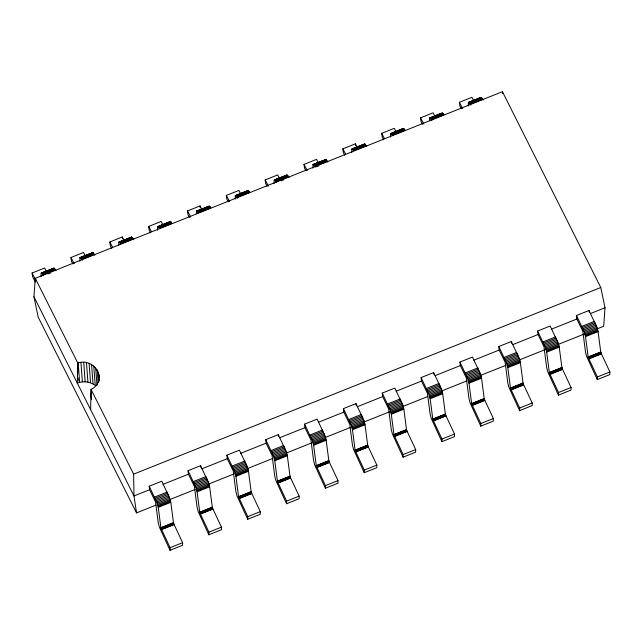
<?xml version="1.0" encoding="UTF-8"?>
<svg xmlns="http://www.w3.org/2000/svg" width="642" height="642" viewBox="0 0 642 642"><rect width="100%" height="100%" fill="white"/><g stroke="black" fill="none" stroke-linecap="round" stroke-linejoin="round"><path stroke-width="0.96" d="M93.78 366.036L95.241 385.409C90.201 381.533 83.163 380.802 77.305 383.113L77.826 363.075C94.446 357.016 108.514 380.57 91.06 389.421L90.642 409.66M170.026 550.298L170.082 547.682L160.941 528.109L158.253 507.349L157.194 503.216L149.209 486.219L161.752 481.203L169.737 498.208L170.788 502.341L173.549 523.334L182.625 542.675L182.569 545.291L170.026 550.298L159.344 527.042L158.229 522.716L155.541 501.972L149.594 489.718L149.209 486.219M208.867 534.778L208.923 532.162L199.782 512.589L197.094 491.828L196.043 487.695L188.05 470.698L200.593 465.683L208.578 482.688L209.637 486.821L212.39 507.814L221.466 527.154L221.41 529.77L208.867 534.778L198.185 511.53L197.07 507.196L194.382 486.451L188.435 474.205L188.05 470.698M247.716 519.258L247.772 516.641L238.623 497.077L235.935 476.308L234.884 472.183L226.899 455.178L239.434 450.162L247.427 467.167L248.478 471.3L251.231 492.294L260.307 511.634L260.251 514.25L247.716 519.258L237.034 496.009L235.911 491.676L233.223 470.931L227.276 458.685L226.899 455.178M286.557 503.745L286.613 501.121L277.472 481.556L274.784 460.787L273.725 456.663L265.74 439.658L278.283 434.65L286.268 451.647L287.319 455.78L290.08 476.773L299.156 496.114L299.1 498.73L286.557 503.745L275.875 480.489L274.752 476.155L272.072 455.411L266.125 443.165L265.74 439.658M325.398 488.225L325.454 485.601L316.313 466.036L313.625 445.275L312.574 441.142L304.581 424.137L317.124 419.13L325.109 436.135L326.168 440.26L328.921 461.253L337.997 480.593L337.941 483.209L325.398 488.225L314.716 464.968L313.601 460.635L310.913 439.89L304.966 427.644L304.581 424.137M364.247 472.705L364.303 470.088L355.154 450.515L352.466 429.755L351.415 425.622L343.43 408.617L355.965 403.609L363.958 420.614L365.009 424.739L367.762 445.741L376.838 465.073L376.782 467.689L364.247 472.705L353.565 449.448L352.442 445.123L349.754 424.37L343.807 412.124L343.43 408.617M403.088 457.184L403.144 454.568L394.003 434.995L391.315 414.234L390.256 410.102L382.271 393.097L394.814 388.089L402.799 405.094L403.85 409.227L406.603 430.22L415.679 449.552L415.631 452.177L403.088 457.184L392.406 433.928L391.283 429.602L388.603 408.858L382.656 396.604L382.271 393.097M441.929 441.664L441.985 439.048L432.844 419.475L430.156 398.714L429.105 394.581L421.112 377.576L433.655 372.569L441.64 389.574L442.691 393.707L445.452 414.7L454.528 434.04L454.472 436.656L441.929 441.664L431.247 418.407L430.132 414.082L427.444 393.337L421.497 381.083L421.112 377.576M480.778 426.144L480.826 423.527L471.685 403.954L468.997 383.194L467.946 379.061L459.961 362.064L472.496 357.048L480.489 374.053L481.54 378.186L484.293 399.18L493.369 418.52L493.313 421.136L480.778 426.144L470.096 402.895L468.973 398.562L466.285 377.817L460.338 365.571L459.961 362.064M519.619 410.623L519.675 408.007L510.534 388.442L507.838 367.673L506.787 363.549L498.802 346.544L511.337 341.528L519.33 358.533L520.381 362.666L523.134 383.659L532.21 402.999L532.154 405.616L519.619 410.623L508.937 387.375L507.814 383.041L505.134 362.297L499.187 350.05L498.802 346.544M558.46 395.111L558.516 392.487L549.375 372.922L546.687 352.153L545.636 348.028L537.643 331.023L550.186 326.016L558.171 343.013L559.222 347.145L561.983 368.139L571.059 387.479L571.003 390.095L558.46 395.111L547.778 371.854L546.663 367.521L543.975 346.776L538.028 334.53L537.643 331.023M597.301 379.591L597.357 376.966L588.216 357.401L585.528 336.641L584.477 332.508L576.484 315.503L589.027 310.495L597.02 327.5L598.071 331.625L600.824 352.618L609.9 371.959L609.844 374.575L597.301 379.591L586.627 356.334L585.504 352.001L582.816 331.256L576.869 319.01L576.484 315.503M156.078 505.077L136.537 512.886L38.175 317.092L33.954 296.821L35.262 278.347L502.429 91.702L600.792 287.496L605.013 307.767L603.705 326.24L597.188 328.84M53.503 268.87C53.824 266.751 55.669 270.089 56.006 270.763M94.847 255.243L92.737 252.547L79.985 257.619L79.817 261.238M92.344 253.349L92.737 252.547M133.688 239.723L131.586 237.026L118.826 242.098L118.666 245.717M131.193 237.837L131.586 237.026M157.667 226.578L159.473 228.311L172.016 223.304L170.427 221.506L157.667 226.578L157.507 230.197M196.516 211.066L198.322 212.799L210.857 207.783L209.268 205.994L196.516 211.066L196.348 213.722M235.357 195.545L237.163 197.279L249.698 192.263L248.117 190.473L235.357 195.545L235.197 199.156M286.565 175.756C286.886 173.637 288.731 176.975 289.069 177.641M327.91 162.129L325.799 159.433L313.039 164.504L312.879 168.124M325.406 160.235L325.799 159.433M366.751 146.609L364.648 143.912L351.888 148.984L351.728 152.603M364.255 144.715L364.648 143.912M390.729 133.464L392.535 135.197L405.078 130.19L403.489 128.392L390.729 133.464L390.569 137.083M429.57 117.943L431.376 119.677L443.919 114.669L442.33 112.872L429.57 117.943L429.41 120.608M483.282 100.048L481.179 97.359L468.419 102.431L468.259 106.042M53.896 268.067L41.136 273.139L40.976 276.758M286.958 174.953L274.198 180.025L274.038 183.644M35.438 282.071L32.638 276.822L32.1 273.019L44.643 268.011L46.505 271.51M72.883 263.926L71.479 261.302L70.941 257.506L83.484 252.491L85.354 255.989M111.724 248.406L110.328 245.782L109.79 241.986L122.325 236.97L124.195 240.469M150.565 232.885L149.169 230.261L148.631 226.465L161.174 221.45L163.036 224.949M189.414 217.365L188.01 214.741L187.472 210.945L200.015 205.938L201.877 209.436M228.255 201.853L226.859 199.229L226.321 195.425L238.856 190.417L240.726 193.916M267.096 186.332L265.7 183.708L265.162 179.904L277.697 174.897L279.567 178.396M305.945 170.812L304.541 168.188L304.003 164.384L316.546 159.376L318.408 162.875M344.786 155.292L343.39 152.668L342.844 148.864L355.387 143.856L357.257 147.355M383.627 139.771L382.231 137.147L381.693 133.351L394.228 128.336L396.098 131.835M422.476 124.251L421.072 121.627L420.534 117.831L433.077 112.815L434.939 116.314M461.317 108.731L459.913 106.107L459.375 102.311L471.918 97.303L473.788 100.802M41.899 273.051L53.543 268.396M79.849 257.891L92.392 252.884M118.69 242.371L131.233 237.363M157.539 226.851L170.427 221.506M196.38 211.33L208.024 206.684M235.221 195.81L248.117 190.473M274.961 179.937L286.605 175.282M312.911 164.777L325.454 159.762M351.752 149.257L364.295 144.249M390.601 133.737L403.489 128.392M429.442 118.216L441.086 113.562M468.283 102.696L481.179 97.359M41.136 273.139L54.193 268.22M79.985 257.619L93.042 252.699M118.826 242.098L131.883 237.179M158.189 226.666L170.724 221.659M197.03 211.154L209.573 206.138M235.871 195.633L248.414 190.618M274.198 180.025L287.255 175.105M313.039 164.504L326.104 159.585M351.888 148.984L364.945 144.065M391.251 133.552L403.786 128.544M430.092 118.032L442.635 113.024M468.419 102.431L481.476 97.504M47.235 271.373L49.924 270.306M82.497 257.29L85.177 256.214M127.606 239.265L130.294 238.19M162.867 225.173L165.556 224.106M315.551 164.175L318.239 163.1M358.878 146.866L363.356 145.076M395.929 132.059L398.618 130.992M431.191 117.976L433.88 116.9M41.658 273.227L42.027 273.58L54.57 268.573M80.499 257.707L80.868 258.068L93.411 253.052M119.34 242.186L119.717 242.548L132.252 237.532M158.558 227.027L171.101 222.02M197.399 211.507L209.942 206.499M236.248 195.987L248.783 190.979M274.72 180.113L275.089 180.466L287.632 175.459M313.561 164.593L313.93 164.946L326.473 159.938M352.402 149.072L352.779 149.434L365.314 144.418M391.62 133.913L404.155 128.898M430.461 118.393L443.004 113.377M468.933 102.519L469.302 102.872L481.845 97.865M42.027 273.58L42.46 274.134L55.003 269.126M80.868 258.068L81.301 258.622L93.844 253.606M119.717 242.548L120.15 243.101L132.685 238.086M158.991 227.581L171.534 222.565M197.832 212.061L210.375 207.053M236.681 196.54L249.216 191.533M275.089 180.466L275.522 181.02L288.065 176.012M313.93 164.946L314.363 165.5L326.906 160.492M352.779 149.434L353.212 149.987L365.747 144.972M392.053 134.467L404.588 129.451M430.894 118.947L443.437 113.931M469.302 102.872L469.735 103.426L482.278 98.419M42.46 274.134L42.942 274.872L55.485 269.865M81.301 258.622L81.791 259.352L94.326 254.344M133.175 238.824L120.632 243.832L120.15 243.101M275.522 181.02L276.004 181.758L288.547 176.751M314.363 165.5L314.845 166.238L327.388 161.23M366.229 145.71L353.694 150.718L353.212 149.987M469.735 103.426L470.225 104.165L482.76 99.149M47.941 273.982L50.63 272.906M281.003 180.867L283.692 179.792M316.265 166.776L318.954 165.708M136.537 512.886L133.993 495.953L133.624 474.141L600.792 287.496M149.594 489.718L133.993 495.953L33.954 296.821M163.036 484.349L188.435 474.205M201.885 468.829L227.276 458.685M240.726 453.308L266.125 443.165M279.567 437.788L304.966 427.644M318.416 422.276L343.807 412.124M357.257 406.755L382.656 396.604M396.098 391.235L421.497 381.083M434.947 375.714L460.338 365.571M473.788 360.194L499.187 350.05M512.629 344.674L538.028 334.53M551.47 329.153L576.869 319.01M590.327 313.633L605.013 307.767M154.65 497.044L167.193 492.037M193.491 481.524L206.034 476.516M232.34 466.004L244.875 460.996M271.181 450.491L283.724 445.476M310.022 434.971L322.565 429.955M348.871 419.451L361.406 414.443M387.712 403.93L400.255 398.923M426.553 388.41L439.096 383.402M465.402 372.89L477.937 367.882M504.243 357.369L516.786 352.362M543.084 341.857L555.627 336.841M581.933 326.337L594.468 321.321M155.203 498.192L167.739 493.184M194.044 482.672L206.588 477.664M232.885 467.151L245.429 462.144M271.735 451.631L284.27 446.623M310.576 436.111L323.119 431.103M349.417 420.598L361.96 415.583M388.266 405.078L400.801 400.062M427.107 389.558L439.65 384.542M465.948 374.037L478.491 369.03M504.797 358.517L517.332 353.509M543.638 342.997L556.181 337.989M582.479 327.476L595.022 322.469M155.749 499.412L168.284 494.404M194.59 483.891L207.133 478.884M233.431 468.379L245.974 463.363M272.28 452.859L284.815 447.843M311.121 437.338L323.664 432.331M349.962 421.818L362.505 416.81M388.811 406.298L401.346 401.29M427.652 390.777L440.195 385.77M466.493 375.257L479.036 370.249M505.342 359.745L517.877 354.729M544.183 344.224L556.726 339.209M583.024 328.704L595.567 323.696M156.271 500.68L168.814 495.672M195.112 485.167L207.655 480.152M233.961 469.647L246.496 464.631M272.802 454.127L285.345 449.119M311.643 438.606L324.186 433.599M350.492 423.086L363.027 418.078M389.333 407.566L401.868 402.558M428.174 392.045L440.717 387.038M467.023 376.533L479.558 371.517M505.864 361.013L518.399 355.997M544.705 345.492L557.248 340.477M583.546 329.972L596.089 324.964M156.76 501.964L169.295 496.956M195.601 486.443L208.144 481.436M234.442 470.923L246.985 465.915M273.291 455.403L285.826 450.395M312.132 439.882L324.675 434.875M350.973 424.37L363.516 419.354M389.822 408.85L402.357 403.834M428.663 393.329L441.206 388.322M467.504 377.809L480.047 372.801M506.353 362.289L518.888 357.281M545.194 346.768L557.737 341.761M584.035 331.248L596.578 326.24M157.194 503.216L169.737 498.208M196.043 487.695L208.578 482.688M234.884 472.183L247.427 467.167M273.725 456.663L286.268 451.647M312.574 441.142L325.109 436.135M351.415 425.622L363.958 420.614M390.256 410.102L402.799 405.094M429.105 394.581L441.64 389.574M467.946 379.061L480.489 374.053M506.787 363.549L519.33 358.533M545.636 348.028L558.171 343.013M584.477 332.508L597.02 327.5M157.579 504.419L170.114 499.404M196.42 488.899L208.955 483.883M235.261 473.379L247.804 468.371M274.102 457.858L286.645 452.851M312.951 442.338L325.486 437.33M351.792 426.818L364.335 421.81M390.633 411.297L403.176 406.29M429.482 395.785L442.017 390.769M468.323 380.265L505.992 365.274M507.164 364.744L519.707 359.737M546.013 349.224L558.548 344.216M584.854 333.704L597.397 328.696M170.034 499.5L195.16 489.461M208.193 484.253L234.25 473.844M247.274 468.644L272.401 458.605M286.364 453.027L311.49 442.988M325.446 437.411L350.572 427.371M363.605 422.163L389.662 411.755M402.686 406.547L427.821 396.507M441.776 390.93L466.903 380.891M519.948 359.697L545.074 349.657M558.107 344.457L584.164 334.049M157.884 505.527L170.419 500.511M196.725 490.007L209.268 484.991M235.566 474.486L248.109 469.471M274.415 458.966L286.95 453.958M313.256 443.445L325.799 438.438M352.097 427.925L364.64 422.918M390.946 412.405L403.481 407.397M429.787 396.892L442.33 391.877M468.628 381.372L481.171 376.356M507.477 365.852L520.012 360.836M546.318 350.331L558.853 345.324M585.159 334.811L597.702 329.803M158.109 506.506L170.652 501.498M196.95 490.994L209.493 485.978M235.799 475.473L248.334 470.458M274.64 459.953L287.183 454.945M313.481 444.433L326.024 439.425M352.33 428.912L364.865 423.905M391.171 413.392L403.714 408.384M430.012 397.871L442.555 392.864M468.861 382.359L481.396 377.344M507.702 366.839L520.237 361.823M546.543 351.318L559.086 346.311M585.384 335.798L597.927 330.791M158.253 507.349L170.788 502.341M197.094 491.828L209.637 486.821M235.935 476.308L248.478 471.3M274.784 460.787L287.319 455.78M313.625 445.275L326.168 440.26M352.466 429.755L365.009 424.739M391.315 414.234L403.85 409.227M430.156 398.714L442.691 393.707M468.997 383.194L481.54 378.186M507.838 367.673L520.381 362.666M546.687 352.153L559.222 347.145M585.528 336.641L598.071 331.625M160.861 527.732L173.404 522.716M199.702 512.212L212.245 507.196M238.551 496.691L251.086 491.684M277.392 481.171L289.935 476.163M316.233 465.651L328.776 460.643M355.082 450.13L367.617 445.123M393.923 434.61L406.466 429.602M432.764 419.098L445.307 414.082M471.613 403.577L484.148 398.562M510.454 388.057L522.997 383.049M549.295 372.537L561.838 367.529M588.144 357.016L600.679 352.009M160.893 527.901L173.428 522.893M199.734 512.388L212.277 507.373M238.575 496.868L251.118 491.852M277.424 481.348L289.959 476.34M316.265 465.827L328.808 460.82M355.106 450.307L367.649 445.299M393.955 434.786L406.49 429.779M432.796 419.266L445.339 414.259M471.637 403.754L484.18 398.738M510.486 388.233L523.021 383.218M549.327 372.713L561.87 367.705M588.168 357.193L600.711 352.185M160.941 528.109L173.476 523.102M199.782 512.589L212.325 507.581M238.623 497.077L251.166 492.061M277.472 481.556L290.007 476.541M316.313 466.036L328.856 461.02M355.154 450.515L367.697 445.508M394.003 434.995L406.538 429.988M432.844 419.475L445.387 414.467M471.685 403.954L484.228 398.947M510.534 388.442L523.069 383.426M549.375 372.922L561.919 367.906M588.216 357.401L600.76 352.386M161.006 528.342L173.549 523.334M199.847 512.822L212.39 507.814M238.696 497.309L251.231 492.294M277.537 481.789L290.08 476.773M316.378 466.269L328.921 461.253M355.227 450.748L367.762 445.741M394.068 435.228L406.603 430.22M432.909 419.707L445.452 414.7M471.75 404.187L484.293 399.18M510.599 388.667L523.134 383.659M549.44 373.154L561.983 368.139M588.281 357.634L600.824 352.618M161.086 528.599L173.629 523.583M199.927 513.078L212.47 508.063M238.776 497.558L251.311 492.55M277.617 482.038L290.16 477.03M316.458 466.517L329.001 461.51M355.307 450.997L367.842 445.989M394.148 435.477L406.691 430.469M432.989 419.964L445.532 414.949M471.838 404.444L484.373 399.428M510.679 388.924L523.214 383.908M549.52 373.403L562.063 368.396M588.361 357.883L600.904 352.875M161.182 528.856L173.717 523.848M200.023 513.335L212.566 508.328M238.864 497.823L251.407 492.807M277.713 482.303L290.248 477.287M316.554 466.782L329.097 461.775M355.395 451.262L367.938 446.254M394.244 435.741L406.779 430.734M433.085 420.221L445.62 415.213M471.926 404.701L484.469 399.693M510.767 389.188L523.31 384.173M549.616 373.668L562.151 368.652M588.457 358.148L601 353.14M161.286 529.12L173.821 524.113M200.127 513.608L212.662 508.592M238.968 498.088L251.512 493.072M277.809 482.567L290.353 477.56M316.658 467.047L329.194 462.039M355.499 451.527L368.043 446.519M394.34 436.006L406.884 430.999M433.189 420.486L445.725 415.478M472.031 404.974L484.574 399.958M510.872 389.453L523.415 384.438M549.721 373.933L562.256 368.925M588.562 358.413L601.105 353.405M161.391 529.385L173.934 524.378M200.24 513.865L212.775 508.857M239.081 498.344L251.624 493.337M277.922 482.832L290.465 477.817M316.771 467.312L329.306 462.296M355.612 451.791L368.147 446.784M394.453 436.271L406.996 431.263M433.294 420.751L445.837 415.743M472.143 405.23L484.678 400.223M510.984 389.71L523.527 384.702M549.825 374.198L562.368 369.182M588.674 358.677L601.209 353.662M161.511 529.634L174.046 524.626M200.352 514.114L212.887 509.106M239.193 498.601L251.736 493.586M278.034 483.081L290.577 478.065M316.883 467.561L329.418 462.553M355.724 452.04L368.267 447.033M394.565 436.52L407.108 431.512M433.414 421L445.949 415.992M472.255 405.479L484.798 400.472M511.096 389.967L523.639 384.951M549.945 374.447L562.48 369.431M588.786 358.926L601.329 353.919M170.082 547.682L182.625 542.675M208.923 532.162L221.466 527.154M247.772 516.641L260.307 511.634M286.613 501.121L299.156 496.114M325.454 485.601L337.997 480.593M364.303 470.088L376.838 465.073M403.144 454.568L415.679 449.552M441.985 439.048L454.528 434.04M480.826 423.527L493.369 418.52M519.675 408.007L532.21 402.999M558.516 392.487L571.059 387.479M597.357 376.966L609.9 371.959M470.225 104.165L470.747 105.055M431.376 119.677L431.897 120.576M314.845 166.238L315.366 167.137M276.004 181.758L276.525 182.657M237.163 197.279L237.684 198.177M81.791 259.352L82.304 260.251M42.942 274.872L43.463 275.771M459.375 102.311L462.649 108.434M420.534 117.831L423.8 123.954M381.693 133.351L384.494 138.6M342.844 148.864L345.645 154.112M304.003 164.384L307.269 170.507M265.162 179.904L268.428 186.028M226.321 195.425L229.587 201.548M187.472 210.945L190.738 217.068M148.631 226.465L151.432 231.714M109.79 241.986L112.591 247.234M70.941 257.506L74.207 263.629M32.1 273.019L35.832 280.016M35.262 278.347L77.826 363.075M91.06 389.421L133.624 474.141M502.429 91.702L502.71 93.58M91.525 399.685L90.939 395.721L91.373 389.245L91.517 391.179M355.387 143.856L355.66 145.758M200.015 205.938L200.28 207.831M122.325 236.97L122.598 238.872M589.027 310.495L589.22 312.245M511.337 341.528L511.53 343.285M433.655 372.569L433.848 374.326M355.965 403.609L356.158 405.359M278.283 434.65L278.467 436.399M200.593 465.683L200.785 467.44M98.988 374.398L99.205 377.303M98.948 379.262L99.093 381.196M98.314 372.039L98.972 380.754M97.199 369.816L98.146 382.407M95.674 367.802L96.982 385.232M91.573 364.584L93.034 383.956M89.118 363.476L90.57 382.849M86.469 362.754L87.93 382.118M83.717 362.425L85.169 381.789M80.924 362.497L82.385 381.87M78.18 362.979L77.457 376.838L79.64 382.351L78.18 362.979"/></g></svg>
